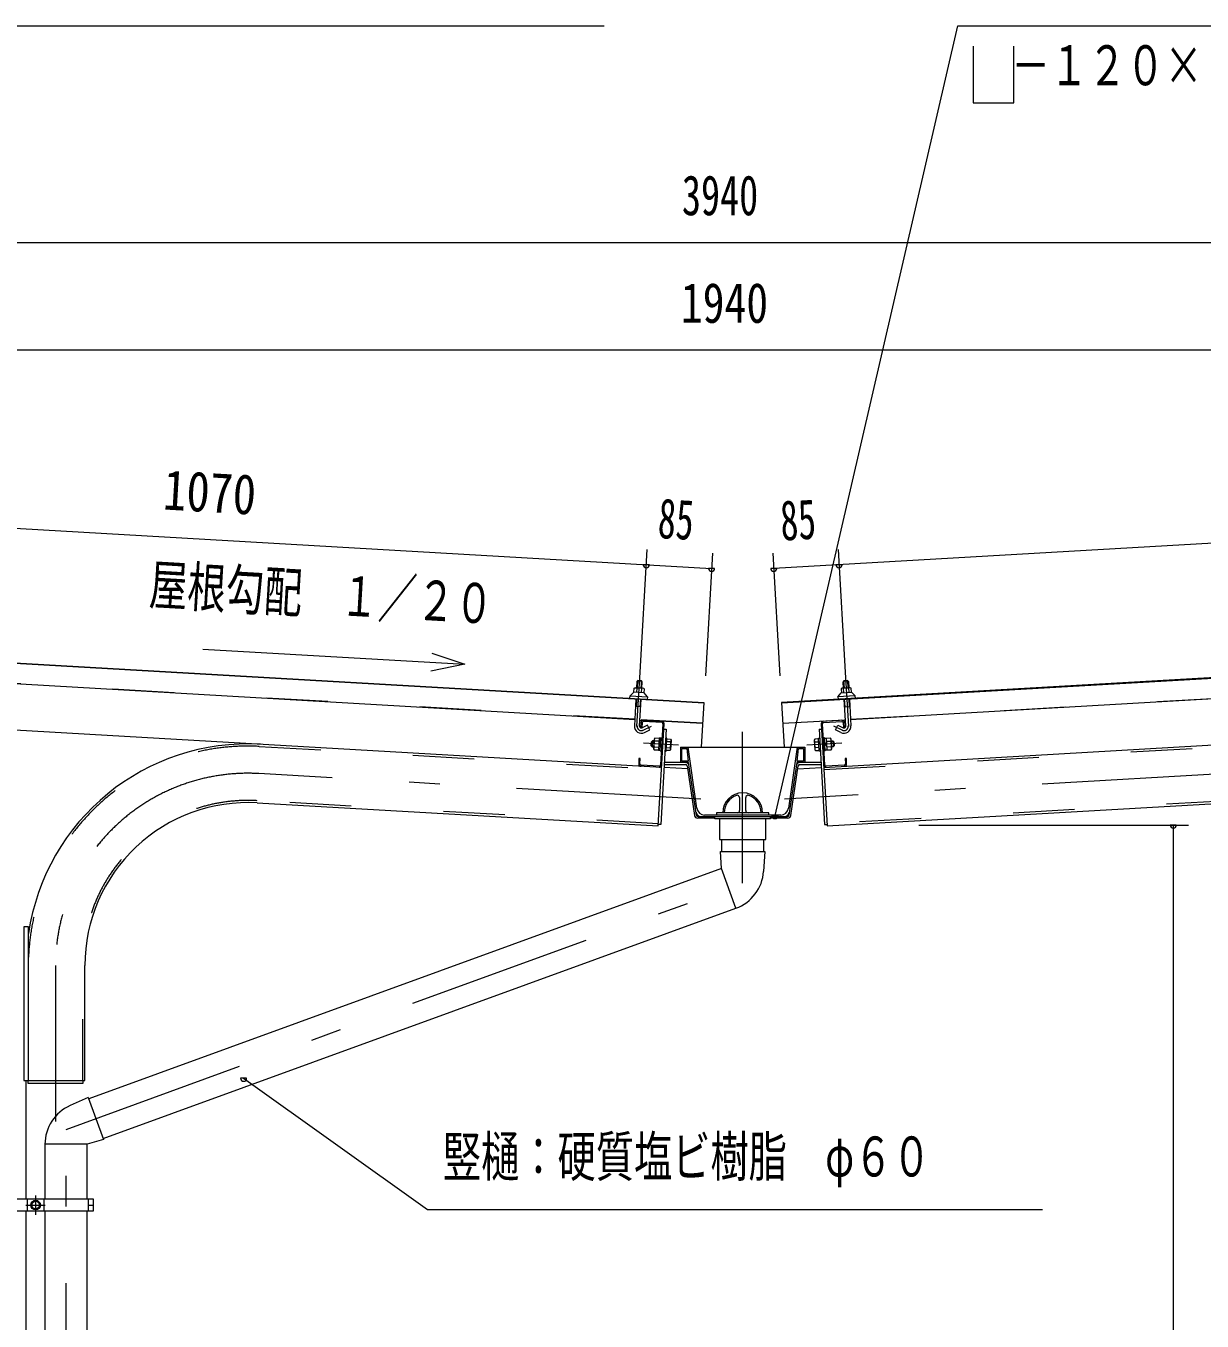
# Model space of a CAD drawing. Units: millimetres, scale not verified. Extents: x -30415 to 30412, y -14700 to 14700.
# Drawn here: x 16974 to 22329, y 5224 to 11123 of the extents above; entities that cross this region are included whole.
import ezdxf
from ezdxf.enums import TextEntityAlignment as Align

# ---------------------------------------------------------------- set-up
doc = ezdxf.new("R2010")
doc.units = ezdxf.units.MM
doc.header["$LTSCALE"] = 70
doc.linetypes.add('USER2', pattern=[10, 4, -6])
doc.linetypes.add('USER3', pattern=[24, 12, -5, 2, -5])
for name, color, linetype, lineweight in [('0-6_2-0BOLD', 7, 'Continuous', 18), ('0-7_2-1HIDDEN', 3, 'USER2', 18), ('0-8_2-2CENTER', 3, 'USER3', 18), ('0-9_2-4THIN', 4, 'Continuous', 18), ('0-A_2-5DIM', 3, 'Continuous', 18)]:
    doc.layers.add(name, color=color, linetype=linetype, lineweight=lineweight)
doc.styles.add('ＭＳ ゴシック', font='')
doc.styles.get('ＭＳ ゴシック').set_extended_font_data('MS Gothic')

msp = doc.modelspace()

# ---------------------------------------------------------------- linework, layer by layer
at = {"layer": '0-6_2-0BOLD'}
for p, q in [((13503.71, 8419.29), (20060.57, 8041.23)), ((13526.32, 8416.24), (20060.47, 8039.48)), ((20414.3, 8039.48), (26948.45, 8416.24)), ((19746.22, 7962.94), (16031.03, 8177.16)), ((24443.74, 8177.16), (20728.54, 7962.94)), ((19754.91, 8105.91), (19753.88, 8088.01)), ((19756.27, 8137.17), (19754.57, 8107.69)), ((19776.57, 8086.7), (19777.61, 8104.6)), ((20698.19, 8086.7), (20697.16, 8104.6)), ((20719.85, 8105.91), (20720.88, 8088.01)), ((19751.67, 8057.28), (19744.62, 7935.07)), ((19773.3, 8022.09), (19749.71, 8023.44)), ((19768.2, 7933.71), (19775.25, 8055.93)), ((19803.52, 8067.4), (19802.87, 8056.08)), ((20060.57, 8041.23), (20048.82, 7837.53)), ((20671.25, 8067.4), (20671.9, 8056.08)), ((20706.57, 7933.71), (20699.52, 8055.93)), ((20701.47, 8022.09), (20725.06, 8023.44)), ((20723.1, 8057.28), (20730.15, 7935.07)), ((19868.23, 7745.55), (15884.85, 7975.23)), ((20606.54, 7745.55), (24589.91, 7975.23)), ((19769.81, 7961.58), (19880.31, 7955.21)), ((20055.03, 7945.12), (19775.49, 7961.24)), ((19780.43, 7949.73), (19779.06, 7925.97)), ((19868.81, 7950.24), (19786.35, 7955)), ((19790.22, 7905.11), (19814.6, 7917.38)), ((19874.08, 7944.33), (19863.28, 7757.04)), ((20699.28, 7961.24), (20419.74, 7945.12)), ((20585.29, 7919.6), (20596.47, 7920.25)), ((20585.29, 7919.6), (20610.31, 7485.63)), ((20704.96, 7961.58), (20594.45, 7955.21)), ((20611.48, 7757.04), (20600.69, 7944.33)), ((20605.96, 7950.24), (20688.42, 7955)), ((20684.55, 7905.11), (20660.16, 7917.38)), ((20694.33, 7949.73), (20695.7, 7925.97)), ((19856.85, 7864.52), (19836.58, 7865.7)), ((19862.68, 7844.02), (19856.1, 7851.41)), ((19856.5, 7858.4), (19863.09, 7851.01)), ((19908.58, 7861.54), (19891.8, 7862.51)), ((20566.19, 7861.54), (20582.97, 7862.51)), ((20618.27, 7858.4), (20611.68, 7851.01)), ((20612.08, 7844.02), (20618.67, 7851.41)), ((20617.91, 7864.52), (20638.19, 7865.7)), ((20647.56, 7867.1), (20649.17, 7839.15)), ((19835.06, 7839.47), (19855.34, 7838.3)), ((19861.38, 7821.31), (19866.97, 7820.99)), ((19890.29, 7836.28), (19907.07, 7835.32)), ((19953.88, 7837.53), (20520.89, 7837.53)), ((19953.88, 7837.53), (19953.88, 7767.54)), ((20029.42, 7559.8), (19988.89, 7837.53)), ((20485.88, 7837.53), (20445.34, 7559.8)), ((20520.88, 7837.53), (20520.88, 7767.54)), ((20584.48, 7836.28), (20567.69, 7835.32)), ((20613.39, 7821.31), (20607.8, 7820.99)), ((20620.24, 7824.16), (20613.25, 7823.76)), ((20639.7, 7839.47), (20619.43, 7838.3)), ((19857.37, 7751.77), (19774.9, 7756.53)), ((19986.21, 7738.74), (19879.41, 7744.9)), ((19880.25, 7759.49), (19977.05, 7759.49)), ((19983.98, 7753.53), (20018.21, 7527.29)), ((20456.56, 7527.29), (20490.79, 7753.53)), ((20488.55, 7738.74), (20595.36, 7744.9)), ((20497.71, 7759.49), (20594.52, 7759.49)), ((20699.87, 7756.53), (20617.4, 7751.77)), ((20223.39, 7608.28), (20223.39, 7549.48)), ((20251.38, 7549.48), (20251.38, 7608.28)), ((20111.38, 7514.48), (20033.08, 7514.48)), ((20033.4, 7522.54), (20441.36, 7522.54)), ((20410.54, 7528.49), (20064.22, 7528.49)), ((20342.38, 7417.54), (20342.38, 7512.04)), ((20363.38, 7512.04), (20363.38, 7522.54)), ((20441.68, 7514.48), (20363.38, 7514.48)), ((19864.45, 7485.63), (19853.28, 7486.27)), ((20610.31, 7485.63), (20621.48, 7486.27)), ((20141.13, 7417.54), (20141.13, 7362.46)), ((20333.63, 7362.45), (20333.63, 7417.54)), ((20141.12, 7285.46), (17260.15, 6236.87)), ((17325.99, 6055.98), (20206.97, 7104.56)), ((16986.4, 6318.98), (16986.4, 7018.98)), ((17242.95, 6318.98), (17242.95, 6843.98)), ((16965.4, 6318.98), (17242.95, 6318.98)), ((16975.9, 5780.28), (16975.9, 6318.98)), ((17258.34, 6241.8), (17175.62, 6205.13)), ((17061.13, 6029.15), (17061.13, 5780.28)), ((17253.63, 5780.28), (17253.63, 6029.63)), ((16975.9, 1653.26), (16975.9, 5724.28)), ((16981.5, 5724.28), (16981.5, 5780.28)), ((17055.52, 5780.28), (17055.52, 5724.28)), ((17061.13, 5724.28), (17061.13, 1653.26)), ((17253.63, 1653.26), (17253.63, 5724.28)), ((17259.23, 5724.28), (17259.23, 5780.28)), ((17259.23, 5752.28), (17280.58, 5752.28))]:
    msp.add_line(p, q, dxfattribs=at)
for points in [[(26971.06, 8419.29), (20414.2, 8041.23), (20425.94, 7837.53)], [(19778.16, 8106.33), (19779.85, 8135.81), (19776.16, 8139.97), (19760.43, 8140.88), (19756.27, 8137.17), (19779.85, 8135.81)], [(20718.5, 8137.17), (20714.34, 8140.88), (20698.61, 8139.97), (20694.91, 8135.81)], [(19724.25, 8060.61), (19724.9, 8071.93), (19803.52, 8067.4), (19789.21, 8085.97), (19741.25, 8088.74), (19724.9, 8071.93)], [(19742.53, 8088.67), (19743.57, 8106.56), (19746.71, 8108.14), (19786.01, 8105.88), (19788.96, 8103.95), (19787.93, 8086.05)], [(20750.52, 8060.61), (20749.87, 8071.93), (20671.25, 8067.4), (20685.56, 8085.97), (20733.52, 8088.74), (20749.87, 8071.93)], [(20732.23, 8088.67), (20731.2, 8106.56), (20728.06, 8108.14), (20688.75, 8105.88), (20685.81, 8103.95), (20686.84, 8086.05)], [(20696.61, 8106.33), (20694.91, 8135.81), (20718.5, 8137.17), (20720.2, 8107.69)], [(18027.11, 7584.22), (19852.85, 7478.95), (19879.67, 7944.01)], [(19779.06, 7925.97), (19773.47, 7926.29), (19774.84, 7950.05)], [(19814.6, 7917.38), (19803.99, 7938.48), (19779.61, 7926.22)], [(19878.3, 7920.25), (19889.48, 7919.6), (19864.46, 7485.63)], [(20595.1, 7944.01), (20621.92, 7478.95), (22447.66, 7584.22)], [(20660.16, 7917.38), (20670.78, 7938.48), (20695.16, 7926.22)], [(20695.7, 7925.97), (20701.29, 7926.29), (20699.93, 7950.05)], [(19825.6, 7839.15), (19820.65, 7844.69), (19821.66, 7862.17), (19827.21, 7867.1)], [(19834.19, 7866.7), (19827.21, 7867.1), (19825.6, 7839.15), (19832.58, 7838.75)], [(19857.61, 7877.64), (19837.33, 7878.81), (19834.65, 7874.73), (19832.12, 7830.71), (19834.31, 7826.35), (19854.59, 7825.19)], [(19864.66, 7878.26), (19857.67, 7878.66), (19854.53, 7824.16), (19861.52, 7823.76)], [(19861.38, 7821.31), (19864.8, 7880.71), (19870.39, 7880.39)], [(19883.74, 7820.02), (19889.33, 7819.7), (19892.76, 7879.1), (19887.17, 7879.42)], [(19892.56, 7875.63), (19909.34, 7874.66), (19911.53, 7870.31), (19908.99, 7826.28), (19906.31, 7822.2), (19889.53, 7823.17)], [(20582.21, 7875.63), (20565.43, 7874.66), (20563.24, 7870.31), (20565.77, 7826.28), (20568.45, 7822.2), (20585.24, 7823.17)], [(20591.03, 7820.02), (20585.43, 7819.7), (20582.01, 7879.1), (20587.6, 7879.42)], [(20613.39, 7821.31), (20609.97, 7880.71), (20604.38, 7880.39)], [(20610.11, 7878.26), (20617.09, 7878.66), (20620.24, 7824.16)], [(20620.18, 7825.19), (20640.46, 7826.35), (20642.65, 7830.71), (20640.11, 7874.73), (20637.44, 7878.81), (20617.16, 7877.64)], [(20640.57, 7866.7), (20647.56, 7867.1), (20653.1, 7862.17), (20654.11, 7844.69), (20649.17, 7839.15), (20642.19, 7838.75)], [(19769.63, 7762.44), (19771, 7786.2), (19765.41, 7786.53), (19764.04, 7762.77)], [(20026.48, 7528.49), (19990.32, 7767.54), (19880.72, 7767.54)], [(20594.05, 7767.54), (20484.45, 7767.54), (20448.28, 7528.49)], [(20710.72, 7762.77), (20709.35, 7786.53), (20703.77, 7786.2), (20705.13, 7762.44)], [(20363.38, 7512.04), (20111.38, 7512.04), (20111.38, 7522.54)], [(20356.38, 7528.49), (20356.38, 7538.98), (20118.38, 7538.98), (20118.38, 7528.49)], [(20132.39, 7512.04), (20132.39, 7417.54), (20342.38, 7417.54)], [(20206.97, 7104.57), (20141.12, 7285.46), (20135.88, 7362.46), (20338.89, 7362.45), (20332.72, 7272.17)], [(16986.4, 7018.98), (16965.4, 7018.98), (16965.4, 6318.98)], [(16983.43, 6318.98), (16983.43, 6307.78), (17235.43, 6307.78), (17235.43, 6318.98)], [(17258.34, 6241.8), (17327.78, 6051.04), (17253.63, 6029.63), (17061.13, 6029.63)]]:
    msp.add_lwpolyline(points, dxfattribs=at)
for points in [[(19983.54, 7831.59), (19989.68, 7773.48), (19959.84, 7773.48), (19959.84, 7831.59)], [(20514.93, 7773.48), (20485.08, 7773.48), (20491.23, 7831.59), (20514.93, 7831.59)], [(16681.91, 5724.28), (16681.91, 5780.28), (17280.58, 5780.28), (17280.58, 5724.28)], [(17001.01, 5762.39), (17001.01, 5742.18), (17018.51, 5732.07), (17036.01, 5742.18), (17036.01, 5762.39), (17018.51, 5772.49)]]:
    msp.add_lwpolyline(points, close=True, dxfattribs=at)
for radius in [21.88, 17.15]:
    msp.add_circle((17018.51, 5752.28), radius, dxfattribs=at)
for centre, radius, start, end in [((19748.77, 8097.94), 10.06, 52.31554, 112.31554), ((19764.2, 8069.46), 37.62, 69.11256, 104.28848), ((19782.8, 8095.98), 10.06, 61.08405, 121.08405), ((20691.97, 8095.98), 10.06, 58.91595, 118.91595), ((20710.56, 8069.46), 37.62, 75.71152, 110.88744), ((20726, 8097.94), 10.06, 67.68446, 127.68446), ((19776.07, 7933.25), 31.5, 176.69928, 296.69928), ((19776.07, 7933.25), 7.88, 176.69928, 296.69928), ((19786.02, 7949.41), 11.2, 86.70229, 176.70438), ((19786.02, 7949.41), 5.6, 86.70058, 176.70526), ((19868.48, 7944.65), 5.6, 356.705, 86.705), ((19868.48, 7944.65), 11.2, 356.7027, 86.7045), ((20606.28, 7944.65), 11.2, 93.2955, 183.2973), ((20606.28, 7944.65), 5.6, 93.295, 183.295), ((20698.7, 7933.25), 31.5, 243.30072, 3.30072), ((20688.74, 7949.41), 11.2, 3.29562, 93.29771), ((20688.74, 7949.41), 5.6, 3.29474, 93.29942), ((20698.7, 7933.25), 7.88, 243.30072, 3.30072), ((17984.43, 6843.98), 1008.52, 86.70003, 171.72519), ((19869.93, 7850.62), 36.61, 155.67531, 197.72612), ((19844.57, 7871.81), 10.07, 176.70164, 217.42847), ((19873.71, 7850.4), 36.61, 335.67531, 17.72612), ((19901.34, 7868.54), 10.07, 315.97482, 356.70164), ((20573.42, 7868.54), 10.07, 183.29836, 224.02518), ((20601.05, 7850.4), 36.61, 162.27388, 204.32469), ((20630.19, 7871.81), 10.07, 322.57153, 3.29836), ((20604.83, 7850.62), 36.61, 342.27388, 24.32469), ((19842.3, 7832.47), 10.07, 135.97482, 176.70164), ((19899.08, 7829.2), 10.07, 356.70164, 37.42847), ((20575.69, 7829.2), 10.07, 142.57153, 183.29836), ((20632.47, 7832.47), 10.07, 3.29836, 44.02518), ((19775.22, 7762.12), 11.2, 176.7045, 266.70007), ((19775.22, 7762.12), 5.6, 176.705, 266.70058), ((19857.69, 7757.36), 11.2, 266.70007, 356.70476), ((19857.69, 7757.36), 5.6, 266.70058, 356.70526), ((19977.05, 7752.48), 7, 8.61205, 90), ((19977.37, 7752.48), 15.05, 8.60364, 90), ((20497.39, 7752.48), 15.05, 90, 171.39636), ((20497.71, 7752.48), 7, 90, 171.38795), ((20617.08, 7757.36), 11.2, 183.29524, 273.29993), ((20617.08, 7757.36), 5.6, 183.29474, 273.29942), ((20699.54, 7762.12), 5.6, 273.29942, 3.295), ((20699.54, 7762.12), 11.2, 273.29993, 3.2955), ((20237.38, 7538.98), 91, 0, 180), ((20237.38, 7538.98), 84, 109.47118, 180), ((20212.88, 7608.28), 10.5, 0, 109.47488), ((20261.88, 7608.28), 10.5, 70.52512, 180), ((20237.38, 7538.98), 84, 0, 70.52882), ((17984.43, 6843.98), 741.48, 86.7, 180), ((20064.22, 7563.49), 35, 186.04704, 270), ((20410.54, 7563.49), 35, 270, 353.95296), ((20033.08, 7529.53), 15.05, 188.60364, 270), ((20046.27, 7543.54), 21, 186.04271, 270), ((20033.4, 7529.54), 7, 188.61205, 270), ((20212.88, 7549.48), 10.5, 270, 0), ((20261.88, 7549.48), 10.5, 180, 270), ((20428.5, 7543.54), 21, 270, 353.95729), ((20441.37, 7529.54), 7, 270, 351.38795), ((20441.68, 7529.53), 15.05, 270, 351.39636), ((20140.67, 7285.29), 192.5, 290, 356.09424), ((17253.63, 6029.15), 192.5, 113.90576, 180)]:
    msp.add_arc(centre, radius, start, end, dxfattribs=at)
at = {"layer": '0-7_2-1HIDDEN'}
for p, q in [((19746.33, 7964.68), (16031.13, 8178.91)), ((20728.44, 7964.68), (24443.64, 8178.91)), ((20055.13, 7946.87), (19769.91, 7963.33)), ((20419.64, 7946.87), (20704.86, 7963.33)), ((18036.99, 7841.32), (19867.66, 7735.77)), ((20607.1, 7735.77), (22437.78, 7841.32)), ((19853.42, 7488.73), (18027.67, 7594)), ((22447.09, 7594), (20621.35, 7488.73)), ((17233.15, 6318.98), (17233.15, 6843.98))]:
    msp.add_line(p, q, dxfattribs=at)
for radius, start, end in [(998.73, 86.98364, 177.85976), (751.27, 86.7, 180)]:
    msp.add_arc((17984.43, 6843.98), radius, start, end, dxfattribs=at)
at = {"layer": '0-8_2-2CENTER'}
for p, q in [((19756.31, 7932.59), (19770.56, 8179.75)), ((20704.21, 8179.75), (20718.46, 7932.59)), ((19784.91, 7915.67), (19821.64, 7934.14)), ((20689.85, 7915.67), (20653.12, 7934.14)), ((19945.2, 7846.27), (19786.22, 7855.45)), ((20688.55, 7855.45), (20529.56, 7846.27)), ((20046.44, 7601.53), (18034.8, 7717.53)), ((22439.97, 7717.53), (20428.33, 7601.53)), ((17109.43, 6843.98), (17109.43, 6132.78)), ((17018.51, 5796.03), (17018.51, 5708.53)), ((16974.76, 5752.28), (17062.26, 5752.28))]:
    msp.add_line(p, q, dxfattribs=at)
for points in [[(17157.38, 6097.03), (20237.38, 7218.06), (20237.38, 7907.1)], [(17520.5, 1063.93), (17157.38, 1196.1), (17157.38, 6097.03)]]:
    msp.add_lwpolyline(points, dxfattribs=at)
for centre, radius, start, end in [((19776.07, 7933.25), 19.69, 176.70197, 296.69957), ((20698.7, 7933.25), 19.69, 243.30043, 3.29803), ((17984.43, 6843.98), 875, 86.70003, 180)]:
    msp.add_arc(centre, radius, start, end, dxfattribs=at)
at = {"layer": '0-9_2-4THIN'}
for p, q in [((19758.52, 8139.17), (19756.7, 8107.57)), ((19776.02, 8106.46), (19777.84, 8138.06)), ((20696.92, 8138.06), (20698.74, 8106.46)), ((20718.07, 8107.57), (20716.25, 8139.17)), ((19753.79, 8057.16), (19751.84, 8023.33)), ((19771.17, 8022.21), (19773.12, 8056.05)), ((20703.6, 8022.21), (20701.65, 8056.05)), ((20720.97, 8057.16), (20722.92, 8023.33)), ((19823.51, 7863.81), (19833.99, 7863.21)), ((20651.26, 7863.81), (20640.78, 7863.21)), ((19832.78, 7842.24), (19822.3, 7842.84)), ((20641.98, 7842.24), (20652.47, 7842.84))]:
    msp.add_line(p, q, dxfattribs=at)
at = {"layer": '0-A_2-5DIM'}
for p, q in [((13342.36, 10135.9), (27132.4, 10135.9)), ((27132.4, 9645.91), (13342.36, 9645.91)), ((13666.45, 9022.5), (20095.77, 8651.78)), ((26808.32, 9022.5), (20378.99, 8651.78)), ((19770.56, 8179.72), (19802.79, 8738.79)), ((20671.97, 8738.79), (20704.21, 8179.72)), ((20099.8, 8721.66), (20067.56, 8162.59)), ((20374.97, 8721.66), (20407.2, 8162.59)), ((19812.77, 8668.9), (19784.77, 8668.9)), ((20109.77, 8651.78), (20081.77, 8651.78)), ((20392.99, 8651.78), (20364.99, 8651.78)), ((20690, 8668.9), (20662, 8668.9)), ((18822.79, 8265.28), (18972.32, 8215.82)), ((20398.79, 7526.4), (20370.79, 7526.4)), ((21039.39, 7482.9), (22267.39, 7482.9)), ((22211.39, 7482.9), (22183.39, 7482.9)), ((22197.39, 7482.9), (22197.39, 832.9)), ((17979.4, 6330.11), (17951.4, 6330.11))]:
    msp.add_line(p, q, dxfattribs=at)
for points in [[(16032.52, 8341.69), (16807.39, 11122.9), (19607.39, 11122.9)], [(20384.79, 7526.4), (21217.39, 11122.9), (23772.39, 11122.9)], [(21287.39, 11030.42), (21287.39, 10772.9), (21471.69, 10772.9), (21471.69, 11030.42)], [(17779.39, 8284.61), (18972.32, 8215.82), (18818.09, 8183.88)], [(17965.4, 6330.11), (18802.38, 5732.9), (21602.38, 5732.9)]]:
    msp.add_lwpolyline(points, dxfattribs=at)
for centre in [(19798.77, 8668.9), (20095.77, 8651.78), (20378.99, 8651.78), (20676, 8668.9), (20384.79, 7526.4), (22197.39, 7482.9), (17965.4, 6330.11)]:
    msp.add_arc(centre, 14, 180, 0, dxfattribs=at)

# ---------------------------------------------------------------- texts
at = {"layer": '0-A_2-5DIM', "color": 7, "style": 'ＭＳ ゴシック'}
for s, width, p in [('\u3000－１２０×９０', 0.7, (21287.39, 10797.77)), ('3940', 0.7, (19960.87, 10205.9)), ('1940', 0.8, (19956.33, 9715.9)), ('竪樋：硬質塩ビ樹脂\u3000φ６０', 0.7, (18872.38, 5827.77))]:
    msp.add_text(s, height=182.3, dxfattribs=dict(at, width=width)).set_placement(p, align=Align.BOTTOM_LEFT)
for s, rotation, width, p in [('1070', 356.7, 0.85, (17592.63, 8866.23)), ('85', 356.7, 0.65, (19845.15, 8736.35)), ('85', 3.3, 0.65, (20417.32, 8724.11)), ('屋根勾配\u3000１／２０', 356.7, 0.7, (17529.1, 8434.56))]:
    msp.add_text(s, height=182.3, rotation=rotation, dxfattribs=dict(at, width=width)).set_placement(p, align=Align.BOTTOM_LEFT)

doc.saveas('drawing.dxf')
